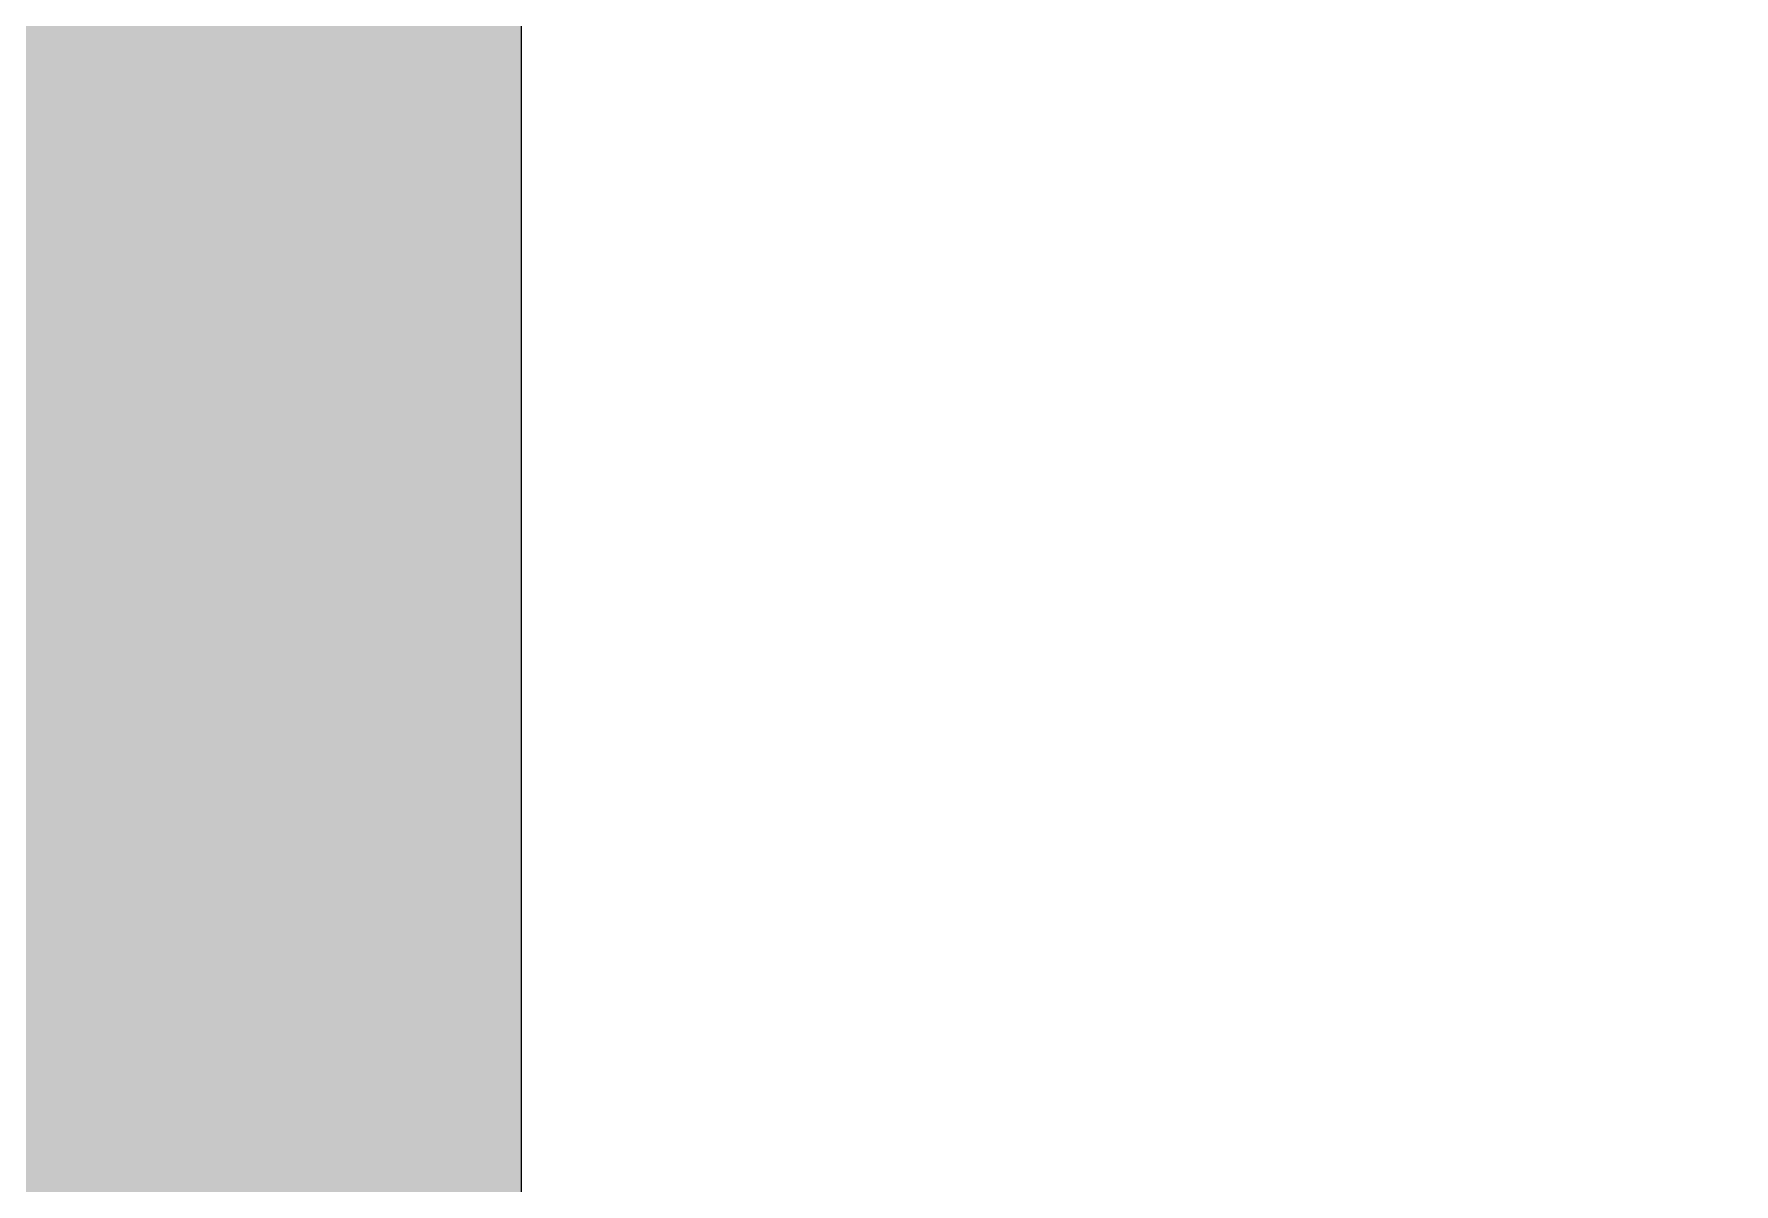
# Model space of a CAD drawing. Header units: millimetres. Extents: x 400392 to 401374, y 4543900 to 4544115.
# Drawn here: x 401265.0052 to 401265.3339, y 4543999.9364 to 4544000.1587 of the extents above; entities that cross this region are included whole.
import ezdxf

# ---------------------------------------------------------------- set-up
doc = ezdxf.new("R2010")
doc.units = ezdxf.units.MM
doc.layers.add('kesit prota', color=1, linetype='Continuous')
doc.layers.add('kesit tarama prota', color=252, linetype='Continuous')

# ---------------------------------------------------------------- blocks, each defined once
blk = doc.blocks.new('K-K Kesiti')
at = {"layer": 'kesit tarama prota'}
h = blk.add_hatch(color=256, dxfattribs=at)
h.dxf.hatch_style = 1
h.paths.add_polyline_path([(401472.2185555315, 4543999.307138099), (401469.1105998647, 4543999.307138099), (401469.1105998647, 4544002.5471381), (401468.6107228913, 4544002.5471381), (401468.6103474704, 4544002.3601381), (401468.3203473842, 4544002.3601381), (401468.3203473842, 4544002.190138099), (401468.030347298, 4544002.190138099), (401468.030347298, 4544002.020138099), (401467.7403472118, 4544002.020138099), (401467.7403472118, 4544001.850138099), (401467.4503471258, 4544001.850138099), (401467.4503471258, 4544001.680138099), (401467.1603470396, 4544001.680138099), (401467.1603470396, 4544001.510138099), (401466.8703469534, 4544001.510138099), (401466.8703469534, 4544001.340138099), (401466.5803468672, 4544001.340138099), (401466.5803468672, 4544001.170138099), (401466.2903467811, 4544001.170138099), (401466.2903467811, 4544001.000138099), (401466.000346695, 4544001.000138099), (401466.000346695, 4544000.830138099), (401465.7103466088, 4544000.830138099), (401465.7103466088, 4544000.660138099), (401465.4203465226, 4544000.660138099), (401465.4203465226, 4544000.4901381), (401465.1303464365, 4544000.4901381), (401465.1303464365, 4544000.3201381), (401464.8403463503, 4544000.3201381), (401464.8403463503, 4544000.150138099), (401464.5503462641, 4544000.150138099), (401464.5503462641, 4543999.980138099), (401464.260346178, 4543999.980138099), (401464.260346178, 4543999.810138099), (401463.9703460919, 4543999.810138099), (401463.9703460919, 4543999.640138099), (401460.7399401229, 4543999.640138099), (401460.7399401229, 4543999.470138099), (401460.4499400367, 4543999.470138099), (401460.4499400367, 4543999.300138099), (401460.1599399506, 4543999.300138099), (401460.1599399506, 4543999.130138099), (401459.8699398644, 4543999.130138099), (401459.8699398644, 4543998.960138099), (401459.5799397783, 4543998.960138099), (401459.5799397783, 4543998.790138099), (401459.2899396921, 4543998.790138099), (401459.2899396921, 4543998.620138099), (401458.9999396059, 4543998.620138099), (401458.9999396059, 4543998.450138099), (401455.9299386939, 4543998.450138099), (401455.9299386939, 4544000.747138099), (401459.0658182795, 4544000.747138099), (401461.3481126884, 4544002.0471381), (401463.9579094022, 4544002.0471381), (401463.9579094022, 4544002.5471381), (401461.2121918212, 4544002.5471381), (401458.9298974123, 4544001.247138099), (401455.4299386939, 4544001.247138099), (401455.4299386939, 4543999.307138099), (401453.2251672366, 4543999.307138099), (401453.2251672366, 4543998.107138099), (401472.2185555315, 4543998.107138099)])
h.paths.add_polyline_path([(401463.7977633355, 4543999.307138099), (401468.6105998649, 4544002.128455226), (401468.6105998649, 4543999.307138099)], flags=16)
at = {"layer": 'kesit prota', "color": 1}
blk.add_lwpolyline([(401455.4299386939, 4544001.247138099), (401458.9298974123, 4544001.247138099), (401461.2121918212, 4544002.5471381), (401463.9579094022, 4544002.5471381), (401463.9579094022, 4544002.0471381)], dxfattribs=at)

msp = doc.modelspace()

# ---------------------------------------------------------------- block references
msp.add_blockref('K-K Kesiti', (-198.8585085888626, -2.130323696881533))

doc.saveas('drawing.dxf')
